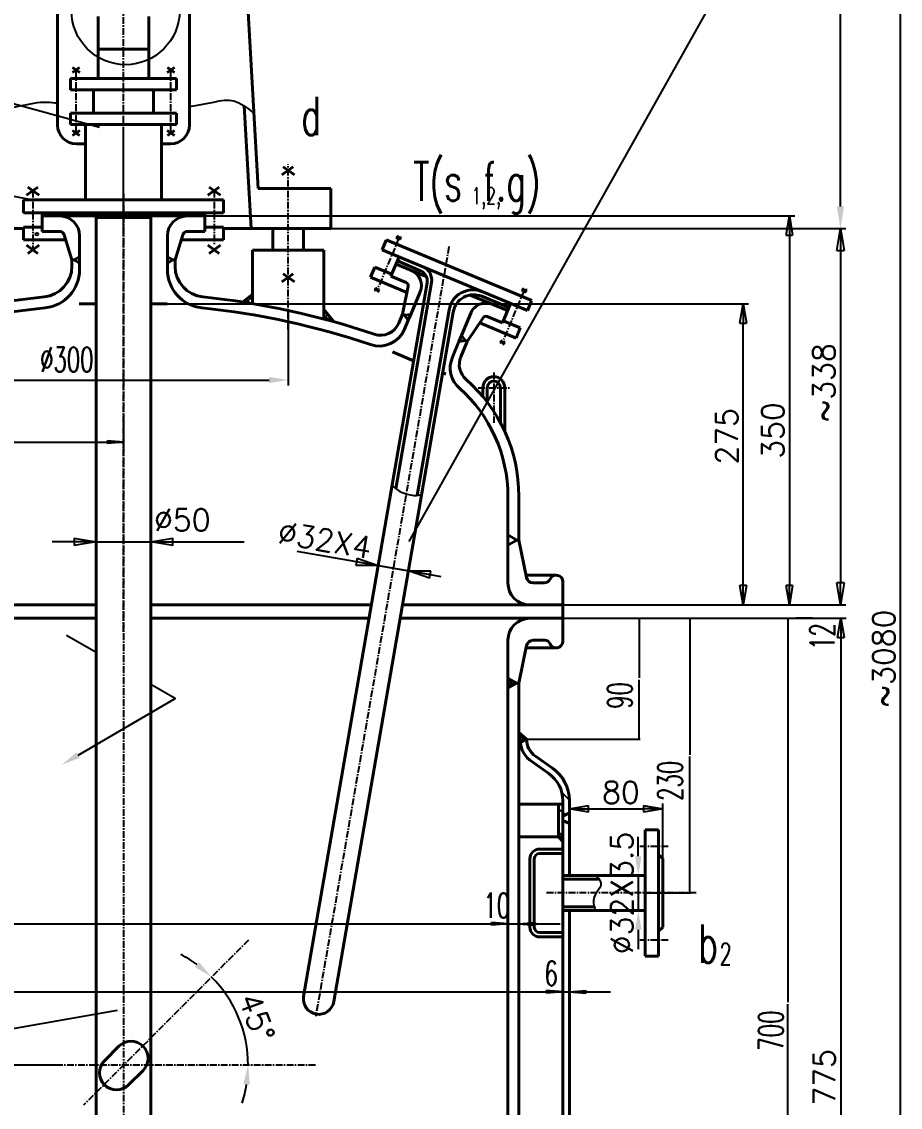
# Model space of a CAD drawing. Header units: inches. Extents: x 22 to 616, y 7 to 848.
# Drawn here: x 161.1 to 321.1, y 454.3 to 652 of the extents above; entities that cross this region are included whole.
import ezdxf

# ---------------------------------------------------------------- set-up
doc = ezdxf.new("R2010")
doc.units = ezdxf.units.IN
doc.header["$MEASUREMENT"] = 0
doc.linetypes.add('CENTER', pattern=[2, 1.25, -0.25, 0.25, -0.25])
doc.layers.get('DEFPOINTS').update_dxf_attribs({"lineweight": 25})
for name, color, linetype, lineweight in [('1', 1, 'Continuous', 40), ('2', 3, 'CENTER', 25), ('5', 7, 'Continuous', 25)]:
    doc.layers.add(name, color=color, linetype=linetype, lineweight=lineweight)
doc.styles.get("Standard").update_dxf_attribs({"font": 'txt', "bigfont": 'gbcbig.shx'})
doc.dimstyles.new('1', dxfattribs={"dimtxt": 0.18, "dimasz": 0.18, "dimexe": 0.18, "dimexo": 0.0625, "dimgap": 0.09, "dimtad": 0, "dimtih": 1, "dimtoh": 1, "dimdec": 4, "dimzin": 0, "dimdsep": 46, "dimtxsty": 'Standard', "dimcen": 0.09, "dimadec": 0, "dimazin": 0, "dimtfac": 1, "dimtdec": 4, "dimtofl": 0, "dimtmove": 0, "dimatfit": 3, "dimfxl": 1, "dimtolj": 1, "dimtzin": 0, "dimarcsym": 0})

# ---------------------------------------------------------------- blocks, each defined once
blk = doc.blocks.new('_CLOSED')
at = {"color": 0, "linetype": 'ByBlock'}
for p, q in [((-1, 0.167), (0, 0)), ((-1, 0.167), (-1, -0.167)), ((0, 0), (-1, -0.167)), ((0, 0), (-1, 0))]:
    blk.add_line(p, q, dxfattribs=at)
blk = doc.blocks.new('*D66')
at = {"color": 0, "lineweight": -2}
for p, q in [((300.64, 543.34), (311.3, 543.34)), ((310.3, 539.84), (310.3, 391.84)), ((192.48, 388.34), (311.3, 388.34))]:
    blk.add_line(p, q, dxfattribs=at)
at = {"layer": 'DEFPOINTS', "color": 0}
for p in [(300.64, 543.34), (192.48, 388.34), (310.3, 388.34)]:
    blk.add_point(p, dxfattribs=at)
at = {"color": 0, "lineweight": -2, "xscale": 3.5, "yscale": 3.5, "zscale": 3.5}
for p, rotation in [((310.3, 543.34), 90), ((310.3, 388.34), 270)]:
    blk.add_blockref('_CLOSED', p, dxfattribs=dict(at, rotation=rotation))
at = {"color": 0, "insert": (307.3, 459.78), "char_height": 4, "attachment_point": 5, "rotation": 90}
blk.add_mtext('\\A1;775', dxfattribs=at)
blk = doc.blocks.new('*D69')
at = {"color": 0, "lineweight": -2}
for p, q in [((198.27, 812.13), (311.23, 812.13)), ((310.23, 618.33), (310.23, 808.13)), ((310.23, 614.33), (311.23, 614.33))]:
    blk.add_line(p, q, dxfattribs=at)
at = {"color": 0}
for points in [[(309.57, 808.13), (310.9, 808.13), (310.23, 812.13)], [(309.57, 618.33), (310.9, 618.33), (310.23, 614.33)]]:
    blk.add_solid(points, dxfattribs=at)
at = {"layer": 'DEFPOINTS', "color": 0}
for p in [(198.27, 812.13), (310.23, 812.13), (310.23, 614.33)]:
    blk.add_point(p, dxfattribs=at)
at = {"color": 0, "insert": (307.23, 714.11), "char_height": 4, "attachment_point": 5, "rotation": 90}
blk.add_mtext('\\A1;953', dxfattribs=at)
blk = doc.blocks.new('*D70')
at = {"color": 0, "lineweight": -2}
for p, q in [((184.68, 600.59), (293.52, 600.59)), ((292.52, 549.29), (292.52, 597.09)), ((259.68, 545.79), (293.52, 545.79))]:
    blk.add_line(p, q, dxfattribs=at)
at = {"layer": 'DEFPOINTS', "color": 0}
for p in [(184.68, 600.59), (292.52, 600.59), (259.68, 545.79)]:
    blk.add_point(p, dxfattribs=at)
at = {"color": 0, "lineweight": -2, "xscale": 3.5, "yscale": 3.5, "zscale": 3.5}
for p, rotation in [((292.52, 600.59), 90), ((292.52, 545.79), 270)]:
    blk.add_blockref('_CLOSED', p, dxfattribs=dict(at, rotation=rotation))
at = {"color": 0, "insert": (289.52, 576.48), "char_height": 4, "attachment_point": 5, "rotation": 90}
blk.add_mtext('\\A1;275', dxfattribs=at)
blk = doc.blocks.new('*D71')
at = {"color": 0, "lineweight": -2}
for p, q in [((194.48, 616.59), (301.93, 616.59)), ((300.93, 613.09), (300.93, 549.29)), ((259.68, 545.79), (301.93, 545.79))]:
    blk.add_line(p, q, dxfattribs=at)
at = {"layer": 'DEFPOINTS', "color": 0}
for p in [(194.48, 616.59), (259.68, 545.79), (300.93, 545.79)]:
    blk.add_point(p, dxfattribs=at)
at = {"color": 0, "lineweight": -2, "xscale": 3.5, "yscale": 3.5, "zscale": 3.5}
for p, rotation in [((300.93, 616.59), 90), ((300.93, 545.79), 270)]:
    blk.add_blockref('_CLOSED', p, dxfattribs=dict(at, rotation=rotation))
at = {"color": 0, "insert": (297.93, 577.53), "char_height": 4, "attachment_point": 5, "rotation": 90}
blk.add_mtext('\\A1;350', dxfattribs=at)
blk = doc.blocks.new('*D72')
at = {"color": 0, "lineweight": -2}
for p, q in [((217.45, 614.33), (311.23, 614.33)), ((310.23, 610.33), (310.23, 549.79)), ((259.68, 545.79), (311.23, 545.79))]:
    blk.add_line(p, q, dxfattribs=at)
at = {"layer": 'DEFPOINTS', "color": 0}
for p in [(217.45, 614.33), (259.68, 545.79), (310.23, 545.79)]:
    blk.add_point(p, dxfattribs=at)
at = {"color": 0, "lineweight": -2, "xscale": 4, "yscale": 4, "zscale": 4}
for p, rotation in [((310.23, 614.33), 90), ((310.23, 545.79), 270)]:
    blk.add_blockref('_CLOSED', p, dxfattribs=dict(at, rotation=rotation))
at = {"color": 0, "insert": (307.23, 586.22), "char_height": 4, "attachment_point": 5, "rotation": 90}
blk.add_mtext('\\A1;~338', dxfattribs=at)
blk = doc.blocks.new('*D19')
for p, q in [((-507.062516, 270.017189), (-507.062516, 268.706754)), ((-507.062516, 269.706754), (-504.072878, 269.95589)), ((-507.062516, 269.706754), (-365.062516, 269.706754)), ((-507.062516, 269.706754), (-504.072878, 269.457617)), ((-504.072878, 269.95589), (-504.072878, 269.457617)), ((-367.062516, 269.706754), (-370.052153, 269.95589)), ((-370.052153, 269.457617), (-370.052153, 269.95589)), ((-367.062516, 269.706754), (-370.052153, 269.457617)), ((-367.062516, 266.912835), (-367.062516, 270.706754)), ((-365.062516, 270.63806), (-365.062516, 268.706754)), ((-365.062516, 269.706754), (-362.072878, 269.95589)), ((-365.062516, 269.706754), (-357.562516, 269.706754)), ((-365.062516, 269.706754), (-362.072878, 269.457617)), ((-362.072878, 269.95589), (-362.072878, 269.457617))]:
    blk.add_line(p, q)
blk = doc.blocks.new('*D20')
for p, q in [((-517.062516, 240.525822), (-517.062516, 238.904951)), ((-517.062516, 239.904951), (-514.072878, 240.154087)), ((-517.062516, 239.904951), (-355.862516, 239.904951)), ((-517.062516, 239.904951), (-514.072878, 239.655815)), ((-514.072878, 240.154087), (-514.072878, 239.655815)), ((-357.062516, 239.904951), (-360.052153, 240.154087)), ((-360.052153, 239.655815), (-360.052153, 240.154087)), ((-357.062516, 239.904951), (-360.052153, 239.655815)), ((-357.062516, 238.352774), (-357.062516, 240.904951)), ((-355.862516, 238.042338), (-355.862516, 240.904951)), ((-355.862516, 239.904951), (-352.872878, 240.154087)), ((-355.862516, 239.904951), (-348.362516, 239.904951)), ((-355.862516, 239.904951), (-352.872878, 239.655815)), ((-352.872878, 240.154087), (-352.872878, 239.655815))]:
    blk.add_line(p, q)
blk = doc.blocks.new('*D75')
at = {"color": 0, "lineweight": -2}
for p, q in [((149.68, 599.38), (149.68, 585.72)), ((209.68, 599.38), (209.68, 585.72)), ((153.18, 586.72), (206.18, 586.72))]:
    blk.add_line(p, q, dxfattribs=at)
at = {"color": 0}
for points in [[(153.18, 587.3), (153.18, 586.14), (149.68, 586.72)], [(206.18, 587.3), (206.18, 586.14), (209.68, 586.72)]]:
    blk.add_solid(points, dxfattribs=at)
at = {"layer": 'DEFPOINTS', "color": 0}
for p in [(149.68, 599.38), (209.68, 599.38), (209.68, 586.72)]:
    blk.add_point(p, dxfattribs=at)
blk = doc.blocks.new('*D12')
for p, q in [((-388.148112, 332.219569), (-388.145316, 332.216269)), ((-388.145316, 332.216269), (-388.125741, 332.19317)), ((-388.125741, 332.19317), (-388.072609, 332.130473)), ((-388.072609, 332.130473), (-387.969143, 332.008378)), ((-387.969143, 332.008378), (-387.798474, 331.814689)), ((-387.798474, 331.814689), (-387.543385, 331.567618)), ((-387.543385, 331.567618), (-387.186567, 331.292979)), ((-387.186567, 331.292979), (-386.710716, 331.016585)), ((-386.710716, 331.016585), (-386.112797, 330.762455)), ((-386.112797, 330.762455), (-385.446883, 330.547421)), ((-385.446883, 330.547421), (-384.781319, 330.386522)), ((-384.781319, 330.386522), (-384.18445, 330.294795)), ((-384.18445, 330.294795), (-383.710289, 330.28005)), ((-383.710289, 330.28005), (-383.355512, 330.321193)), ((-383.355512, 330.321193), (-383.102464, 330.389906)), ((-383.102464, 330.389906), (-382.933486, 330.457866)), ((-382.933486, 330.457866), (-382.831098, 330.502685)), ((-382.831098, 330.502685), (-382.756382, 330.535391)), ((-382.77852, 330.525701), (-382.759149, 330.53418))]:
    blk.add_line(p, q)
blk = doc.blocks.new('*D8')
at = {"layer": '5'}
for p, q in [((-414.716059, 366.02458), (-413.976596, 365.285117)), ((-414.701823, 365.402686), (-413.562516, 366.541993)), ((-414.085929, 366.525821), (-413.562516, 366.002408)), ((-415.34619, 365.52334), (-415.323211, 365.500361)), ((-413.729036, 365.244102), (-413.562516, 365.410622))]:
    blk.add_line(p, q, dxfattribs=at)
blk = doc.blocks.new('*D9')
at = {"layer": '5'}
for p, q in [((-400.562516, 363.702801), (-400.35581, 363.909507)), ((-400.562516, 362.57143), (-399.849387, 363.284559)), ((-400.562516, 363.184745), (-399.491561, 362.113791)), ((-399.803564, 362.199011), (-399.342964, 362.659611)), ((-398.916491, 361.954714), (-398.836541, 362.034664))]:
    blk.add_line(p, q, dxfattribs=at)
blk = doc.blocks.new('*D11')
for p, q in [((-424.733866, 401.171522), (-424.280753, 401.249375)), ((-424.280753, 401.249375), (-423.561735, 401.37352)), ((-423.561735, 401.37352), (-422.643353, 401.53554)), ((-422.643353, 401.53554), (-421.620159, 401.72281)), ((-421.620159, 401.72281), (-420.5867, 401.922704)), ((-420.5867, 401.922704), (-419.617361, 402.115234)), ((-419.617361, 402.115234), (-418.705874, 402.250952)), ((-418.705874, 402.250952), (-417.825805, 402.273046)), ((-417.825805, 402.273046), (-416.950723, 402.124703)), ((-416.950723, 402.124703), (-416.069122, 401.775414)), ((-416.069122, 401.775414), (-415.229204, 401.299875)), ((-415.229204, 401.299875), (-414.4941, 400.799087)), ((-425.064516, 401.11471), (-425.052269, 401.116814)), ((-425.052269, 401.116814), (-424.966545, 401.131543)), ((-424.966545, 401.131543), (-424.733866, 401.171522)), ((-414.4941, 400.799087), (-413.926939, 400.374048)), ((-413.926939, 400.374048), (-413.570701, 400.10156)), ((-413.570701, 400.10156), (-413.310744, 399.902717)), ((-413.387768, 399.961634), (-413.320372, 399.910082))]:
    blk.add_line(p, q)
blk = doc.blocks.new('*D10')
for p, q in [((-457.01507, 401.007257), (-455.582084, 401.276764)), ((-455.582084, 401.276764), (-454.320482, 401.518707)), ((-454.320482, 401.518707), (-453.387956, 401.7024)), ((-453.387956, 401.7024), (-452.71972, 401.826755)), ((-452.71972, 401.826755), (-452.195369, 401.898086)), ((-452.195369, 401.898086), (-451.694499, 401.922704)), ((-451.694499, 401.922704), (-451.128344, 401.908361)), ((-451.128344, 401.908361), (-450.53469, 401.868557)), ((-450.53469, 401.868557), (-449.982964, 401.818233)), ((-449.982964, 401.818233), (-449.54259, 401.772328)), ((-449.54259, 401.772328), (-449.263891, 401.742484)), ((-449.263891, 401.742484), (-449.060516, 401.720706)), ((-449.120775, 401.727158), (-449.068048, 401.721512)), ((-460.791412, 400.306715), (-460.771889, 400.310327)), ((-460.771889, 400.310327), (-460.635229, 400.335612)), ((-460.635229, 400.335612), (-460.264295, 400.404242)), ((-460.264295, 400.404242), (-459.541949, 400.537891)), ((-459.541949, 400.537891), (-458.406128, 400.748271)), ((-458.406128, 400.748271), (-457.01507, 401.007257))]:
    blk.add_line(p, q)
blk = doc.blocks.new('*D15')
for p, q in [((-350.992948, 261.117775), (-350.989055, 261.113186)), ((-350.989055, 261.113186), (-350.961805, 261.081061)), ((-350.961805, 261.081061), (-350.887841, 260.993867)), ((-350.887841, 260.993867), (-350.743805, 260.824067)), ((-350.743805, 260.824067), (-350.524289, 260.552211)), ((-350.524289, 260.552211), (-350.295685, 260.191186)), ((-350.148571, 259.285507), (-350.366115, 258.779684)), ((-350.295685, 260.191186), (-350.142332, 259.761961)), ((-350.142332, 259.761961), (-350.148571, 259.285507)), ((-351.368227, 257.127654), (-351.476494, 256.546508)), ((-351.087354, 257.698458), (-351.368227, 257.127654)), ((-350.71618, 258.249901), (-351.087354, 257.698458)), ((-350.366115, 258.779684), (-350.71618, 258.249901)), ((-351.476494, 256.546508), (-351.44628, 255.990931)), ((-351.44628, 255.990931), (-351.340814, 255.503553)), ((-351.340814, 255.503553), (-351.223328, 255.127005)), ((-351.223328, 255.127005), (-351.144379, 254.890419)), ((-351.144379, 254.890419), (-351.086768, 254.717775)), ((-351.103838, 254.768929), (-351.088902, 254.724169))]:
    blk.add_line(p, q)
blk = doc.blocks.new('*D62')
at = {"color": 0, "lineweight": -2}
for p, q in [((273.43, 500.03), (273.43, 503.53)), ((274.68, 496.53), (272.43, 496.53)), ((273.43, 496.53), (273.43, 490.13)), ((274.68, 490.13), (272.43, 490.13)), ((273.43, 486.63), (273.43, 483.13))]:
    blk.add_line(p, q, dxfattribs=at)
at = {"color": 0}
for points in [[(272.84, 500.03), (274.01, 500.03), (273.43, 496.53)], [(272.84, 486.63), (274.01, 486.63), (273.43, 490.13)]]:
    blk.add_solid(points, dxfattribs=at)
at = {"layer": 'DEFPOINTS', "color": 0}
for p in [(274.68, 496.53), (273.43, 490.13), (274.68, 490.13)]:
    blk.add_point(p, dxfattribs=at)
at = {"color": 0, "insert": (270.43, 493.33), "char_height": 4, "attachment_point": 5, "rotation": 90}
blk.add_mtext('\\A1;%%C32X3.5', dxfattribs=at)
blk = doc.blocks.new('*D4')
for p, q in [((-365.062516, 286.94121), (-364.96538, 287.038345)), ((-365.062516, 286.846986), (-363.975687, 285.760158)), ((-365.062516, 286.375524), (-364.66078, 286.77726)), ((-365.062516, 285.809839), (-364.35618, 286.516174)), ((-365.062516, 286.2813), (-364.348949, 285.567733)), ((-365.062516, 285.715615), (-364.72221, 285.375309)), ((-364.985065, 285.321604), (-364.051581, 286.255089)), ((-363.986294, 285.75469), (-363.746981, 285.994003))]:
    blk.add_line(p, q)
blk = doc.blocks.new('*D1')
at = {"layer": '5'}
for p, q in [((-355.863021, 274.819064), (-357.244591, 276.200634)), ((-356.583188, 272.145119), (-357.062516, 272.624446))]:
    blk.add_line(p, q, dxfattribs=at)
blk = doc.blocks.new('*D63')
at = {"color": 0, "lineweight": -2}
for p, q in [((260.88, 496.53), (260.88, 509.65)), ((264.38, 508.65), (274.38, 508.65)), ((277.88, 499.58), (277.88, 509.65))]:
    blk.add_line(p, q, dxfattribs=at)
at = {"layer": 'DEFPOINTS', "color": 0}
for p in [(277.88, 508.65), (277.88, 499.58), (260.88, 496.53)]:
    blk.add_point(p, dxfattribs=at)
at = {"color": 0, "lineweight": -2, "xscale": 3.5, "yscale": 3.5, "zscale": 3.5, "rotation": 180}
blk.add_blockref('_CLOSED', (260.88, 508.65), dxfattribs=at)
at = {"color": 0, "lineweight": -2, "xscale": 3.5, "yscale": 3.5, "zscale": 3.5}
blk.add_blockref('_CLOSED', (277.88, 508.65), dxfattribs=at)
at = {"color": 0, "insert": (270.26, 511.65), "char_height": 4, "attachment_point": 5}
blk.add_mtext('\\A1;80', dxfattribs=at)
blk = doc.blocks.new('*D2')
for p, q in [((-367.062516, 296.820604), (-366.920023, 296.963097)), ((-367.062516, 296.766582), (-366.067976, 295.772042)), ((-367.062516, 296.254918), (-366.561393, 296.756041)), ((-366.79242, 295.959329), (-366.202762, 296.548986)), ((-366.383698, 296.653449), (-365.709346, 295.979097)), ((-367.062516, 296.200896), (-366.8809, 296.01928)), ((-366.439789, 295.746274), (-365.844132, 296.341931)), ((-365.548302, 296.072076), (-365.485502, 296.134876))]:
    blk.add_line(p, q)
blk = doc.blocks.new('*D3')
for p, q in [((-367.062516, 295.689233), (-366.79242, 295.959329)), ((-367.062516, 295.635211), (-366.785236, 295.357931)), ((-366.886728, 295.299335), (-366.439789, 295.746274)), ((-366.8809, 296.01928), (-366.426606, 295.564987))]:
    blk.add_line(p, q)
blk = doc.blocks.new('*D76')
at = {"color": 0, "lineweight": -2}
for start, end in [(53.8468, 62.6936), (0, 45), (342.3064, 351.1532)]:
    blk.add_arc((179.68, 461.98), 22.69, start, end, dxfattribs=at)
at = {"color": 0}
for points in [[(193.44, 480.75), (192.68, 479.86), (195.72, 478.03)], [(201.51, 458.54), (202.68, 458.45), (202.37, 461.98)]]:
    blk.add_solid(points, dxfattribs=at)
at = {"layer": 'DEFPOINTS', "color": 0}
for p in [(202.46, 484.77), (199.33, 473.33), (167.61, 461.98), (214.64, 461.98), (172.39, 454.7)]:
    blk.add_point(p, dxfattribs=at)
at = {"color": 0, "insert": (203.97, 470.66), "char_height": 4, "attachment_point": 5, "rotation": 289.6493}
blk.add_mtext('\\A1;45°', dxfattribs=at)

msp = doc.modelspace()

# ---------------------------------------------------------------- linework, layer by layer
for p, q in [((321.13511, 808.62688), (321.13511, 321.89433)), ((59.47175, 664.71151), (175.33208, 632.72967)), ((285.96698, 654.04781), (231.65726, 557.29576)), ((59.47175, 639.20943), (163.17576, 619.55441)), ((174.6757, 616.33659), (174.6757, 616.33659)), ((179.6757, 579.4282), (179.6757, 573.89925)), ((127.10282, 575.39925), (179.6757, 575.39925)), ((176.68607, 575.64839), (176.68607, 575.15012)), ((179.6757, 575.39925), (176.68607, 575.64839)), ((179.6757, 575.39925), (176.68607, 575.15012)), ((174.6757, 545.78929), (174.6757, 558.27554)), ((184.6757, 545.78929), (184.6757, 558.27554)), ((170.6757, 557.27554), (166.6757, 557.27554)), ((174.6757, 557.27554), (184.6757, 557.27554)), ((188.6757, 557.27554), (201.6757, 557.27554)), ((221.60393, 553.72214), (235.57795, 551.3029)), ((259.7382, 543.33659), (273.75886, 543.33659)), ((270.25256, 543.33659), (282.98181, 543.33659)), ((273.57886, 543.15659), (273.57886, 532.51659)), ((279.47551, 543.33659), (292.77802, 543.33659)), ((282.80181, 543.15659), (282.80181, 518.51468)), ((288.69217, 543.33659), (300.8225, 543.33659)), ((300.6425, 543.15659), (300.6425, 473.46068)), ((305.13138, 543.33659), (302.1425, 543.33659)), ((273.57886, 521.51659), (273.57886, 532.15659)), ((253.1382, 521.33659), (273.75886, 521.33659)), ((282.80181, 493.51276), (282.80181, 518.15468)), ((274.5494, 493.33276), (282.98181, 493.33276)), ((300.6425, 403.40476), (300.6425, 473.10068)), ((59.47175, 451.23843), (178.5539, 471.99017)), ((167.60774, 461.98308), (139.68594, 461.98308))]:
    msp.add_line(p, q)
at = {"color": 0, "linetype": 'ByBlock'}
for p, q in [((222.10696, 553.63505), (211.28182, 555.50914)), ((226.04833, 552.95271), (226.21892, 553.93805)), ((226.04833, 552.95271), (231.56625, 551.99742)), ((231.56625, 551.99742), (231.73683, 552.98277)), ((235.50762, 551.31508), (237.482, 550.97327))]:
    msp.add_line(p, q, dxfattribs=at)
for points in [[(174.6757, 537.08942), (169.2876, 540.19944)], [(171.42895, 518.44083), (189.09464, 528.76681), (184.6757, 531.31742)]]:
    msp.add_lwpolyline(points)
for centre, radius in [((180.05236, 653.98485), 9.852), ((163.88417, 613.2877), 0.25)]:
    msp.add_circle(centre, radius)
for points in [[(273.54886, 543.15659), (273.60886, 543.15659), (273.57886, 543.33659)], [(282.77181, 543.15659), (282.83181, 543.15659), (282.80181, 543.33659)], [(300.6125, 543.15659), (300.6725, 543.15659), (300.6425, 543.33659)], [(273.54886, 521.51659), (273.60886, 521.51659), (273.57886, 521.33659)], [(171.72332, 517.93722), (168.40729, 516.67461), (171.13458, 518.94444)], [(282.77181, 493.51276), (282.83181, 493.51276), (282.80181, 493.33276)]]:
    msp.add_solid(points)
at = {"layer": '1'}
for p, q in [((199.08398, 712.02928), (204.20369, 621.60874)), ((167.6777, 704.78557), (167.6777, 633.14246)), ((191.6737, 704.78557), (191.6737, 633.14246)), ((175.03787, 652.91304), (175.03787, 641.58696)), ((184.31353, 652.91304), (184.31353, 641.58696)), ((175.03787, 646.95709), (184.31353, 646.95709)), ((171.67727, 643.64668), (170.36335, 642.70967)), ((170.39964, 643.64227), (171.70162, 642.71378)), ((188.95176, 643.64227), (187.64979, 642.71378)), ((187.67414, 643.64668), (188.98806, 642.70967)), ((170.04781, 641.58696), (189.3036, 641.58696)), ((170.04781, 641.58696), (170.04781, 639.53016)), ((189.3036, 641.58696), (189.3036, 639.53016)), ((170.04781, 639.53016), (189.3036, 639.53016)), ((174.24174, 639.53016), (174.24174, 635.29571)), ((185.10966, 639.53016), (185.10966, 635.29571)), ((202.89901, 614.33128), (201.63654, 636.62799)), ((170.04781, 635.29571), (189.3036, 635.29571)), ((170.04781, 635.29571), (170.04781, 633.23891)), ((189.3036, 635.29571), (189.3036, 633.23891)), ((170.04781, 633.23891), (189.3036, 633.23891)), ((172.72722, 633.23891), (172.72722, 619.55441)), ((186.62419, 633.23891), (186.62419, 619.55441)), ((171.67727, 631.22007), (170.36335, 632.15708)), ((170.39964, 631.22448), (171.70162, 632.15297)), ((188.95176, 631.22448), (187.64979, 632.15297)), ((187.67414, 631.22007), (188.98806, 632.15708)), ((171.1057, 629.71446), (172.72722, 629.71446)), ((188.2457, 629.71446), (186.62419, 629.71446)), ((210.57286, 625.52637), (208.51916, 624.06179)), ((208.77855, 625.52637), (210.83224, 624.06179)), ((164.07291, 621.82522), (162.01922, 620.36065)), ((162.27861, 621.82522), (164.3323, 620.36065)), ((197.0728, 621.82522), (195.01911, 620.36065)), ((195.27849, 621.82522), (197.33219, 620.36065)), ((204.20369, 621.60874), (217.44779, 621.60874)), ((217.44779, 621.60874), (217.44779, 614.33128)), ((217.44779, 621.60874), (217.44779, 614.33128)), ((161.43946, 619.55441), (197.91194, 619.55441)), ((161.43946, 619.55441), (161.43946, 617.18929)), ((197.91194, 619.55441), (197.91194, 617.18929)), ((161.43946, 617.18929), (197.91194, 617.18929)), ((164.8757, 613.78929), (164.8757, 617.18929)), ((194.4757, 613.78929), (194.4757, 617.18929)), ((194.4757, 616.58929), (164.8757, 616.58929)), ((174.6757, 515.43214), (174.6757, 616.33659)), ((184.6757, 616.33659), (174.6757, 616.33659)), ((184.6757, 515.43214), (184.6757, 616.33659)), ((141.90362, 614.33128), (161.43946, 614.33128)), ((161.43946, 612.2622), (161.43946, 614.55796)), ((161.43946, 614.55796), (164.8757, 614.55796)), ((164.8757, 613.78929), (168.0757, 613.78929)), ((170.2757, 608.58929), (168.86355, 613.12821)), ((171.6757, 612.98929), (171.6757, 609.16664)), ((187.6757, 612.98929), (187.6757, 609.16664)), ((190.48786, 613.12821), (189.0757, 608.58929)), ((194.4757, 613.78929), (191.2757, 613.78929)), ((197.91194, 614.55796), (194.4757, 614.55796)), ((197.91194, 612.2622), (197.91194, 614.55796)), ((217.44779, 614.33128), (197.91194, 614.33128)), ((206.8757, 614.33128), (206.8757, 610.35823)), ((212.4757, 614.33128), (212.4757, 610.35823)), ((229.43835, 612.99902), (230.15028, 612.27759)), ((161.43946, 612.2622), (169.13299, 612.2622)), ((164.07291, 609.78047), (162.01922, 611.24504)), ((162.27861, 609.78047), (164.3323, 611.24504)), ((197.91194, 612.2622), (190.21842, 612.2622)), ((197.0728, 609.78047), (195.01911, 611.24504)), ((195.27849, 609.78047), (197.33219, 611.24504)), ((227.49761, 612.18454), (226.76078, 610.42224)), ((227.53221, 612.26747), (254.01363, 601.19652)), ((230.31574, 612.59504), (229.29451, 612.59504)), ((171.6757, 609.16664), (170.6757, 608.58929)), ((171.6757, 609.16664), (171.6757, 608.01194)), ((187.6757, 609.16664), (188.6757, 608.58929)), ((187.6757, 609.16664), (187.6757, 608.01194)), ((203.1757, 610.35823), (216.1757, 610.35823)), ((203.1757, 610.35823), (203.1757, 600.63125)), ((216.1757, 610.35823), (216.1757, 597.81812)), ((226.76078, 610.42224), (253.24214, 599.35131)), ((228.38697, 605.62407), (229.85266, 609.12963)), ((170.2757, 608.58929), (170.2757, 607.42512)), ((170.6757, 608.58929), (170.2757, 608.58929)), ((171.6757, 608.01194), (170.6757, 608.58929)), ((171.6757, 608.01194), (171.6757, 606.82198)), ((187.6757, 608.01194), (188.6757, 608.58929)), ((187.6757, 608.01194), (187.6757, 606.82198)), ((189.0757, 608.58929), (188.6757, 608.58929)), ((189.0757, 608.58929), (189.0757, 607.42512)), ((225.44943, 607.28582), (224.67794, 605.44061)), ((225.44943, 607.28582), (228.54127, 605.99311)), ((229.31262, 607.83798), (234.62405, 605.61746)), ((229.54406, 608.39155), (233.76298, 606.62776)), ((210.57286, 606.08367), (208.51916, 604.61909)), ((208.77855, 606.08367), (210.83224, 604.61909)), ((224.67794, 605.44061), (231.28415, 602.67852)), ((228.38697, 605.62407), (231.15479, 604.46683)), ((234.96224, 604.44136), (212.46796, 474.50963)), ((225.30876, 603.12124), (226.32232, 603.1213)), ((226.21261, 602.78055), (225.49525, 603.50739)), ((235.77772, 604.46202), (229.27805, 566.91856)), ((230.47078, 598.68305), (231.50868, 603.78146)), ((253.19521, 603.06665), (252.18165, 603.06662)), ((252.29137, 603.40737), (253.00871, 602.68051)), ((203.1757, 602.35716), (201.37159, 600.92207)), ((233.69116, 602.75603), (231.98514, 598.67567)), ((249.61022, 599.35227), (242.8088, 602.1957)), ((249.84167, 599.90583), (244.93103, 601.9588)), ((253.9786, 601.11273), (253.24214, 599.35131)), ((171.58515, 600.58929), (174.6757, 600.58929)), ((184.6757, 600.58929), (187.60263, 600.58929)), ((216.1757, 599.57958), (218.00887, 597.31737)), ((239.72101, 599.10108), (217.98588, 473.55434)), ((238.97553, 599.4847), (233.12774, 565.70661)), ((242.91721, 598.89858), (241.2112, 594.81822)), ((248.68429, 597.13768), (250.15026, 600.64392)), ((229.79833, 597.07388), (230.47103, 598.68295)), ((230.83983, 598.52875), (230.47078, 598.68305)), ((231.98514, 598.67567), (230.83983, 598.52875)), ((231.53972, 597.61034), (230.83983, 598.52875)), ((230.85802, 595.97899), (231.53992, 597.61008)), ((231.98514, 598.67567), (231.53972, 597.61034)), ((245.18006, 598.06541), (242.28013, 593.74551)), ((251.15893, 594.3688), (244.55272, 597.13088)), ((248.68429, 597.13768), (245.91647, 598.29491)), ((251.93042, 596.21401), (248.83859, 597.50672)), ((251.93042, 596.21401), (251.15893, 594.3688)), ((239.56575, 590.88172), (240.7661, 593.75293)), ((241.2112, 594.81822), (240.76578, 593.75289)), ((240.76578, 593.75289), (241.91109, 593.89981)), ((241.1018, 590.92628), (242.28038, 593.74541)), ((241.2112, 594.81822), (241.91109, 593.89981)), ((242.28013, 593.74551), (241.91109, 593.89981)), ((248.18798, 593.59299), (249.20921, 593.59296)), ((249.06536, 593.18898), (248.35346, 593.91043)), ((232.50459, 590.24545), (228.68898, 591.84063)), ((238.37105, 587.79289), (237.80432, 588.02982)), ((245.11014, 585.31949), (245.11014, 583.69586)), ((245.91014, 585.31949), (245.91014, 582.69229)), ((248.31014, 585.31949), (248.31014, 578.96193)), ((249.11014, 585.31949), (249.11014, 577.35247)), ((249.6757, 557.58929), (249.6757, 565.58929)), ((251.6757, 557.58929), (251.6757, 565.58929)), ((249.6757, 558.51305), (251.2757, 557.58929)), ((249.6757, 558.51305), (249.6757, 556.66553)), ((249.6757, 556.66553), (251.2757, 557.58929)), ((251.2757, 557.58929), (251.6757, 557.58929)), ((251.6757, 557.58929), (253.07901, 550.74816)), ((249.6757, 549.78929), (249.6757, 556.66553)), ((258.4757, 551.18929), (252.98852, 551.18929)), ((254.25454, 549.78929), (256.29396, 549.78929)), ((259.6757, 549.98929), (259.6757, 543.33659)), ((105.6757, 545.78929), (174.6757, 545.78929)), ((184.6757, 545.78929), (224.80817, 545.78929)), ((230.49147, 545.78929), (253.6757, 545.78929)), ((259.6757, 545.78929), (253.6757, 545.78929)), ((105.6757, 543.33659), (174.6757, 543.33659)), ((184.6757, 543.33659), (224.38355, 543.33659)), ((230.06685, 543.33659), (253.6757, 543.33659)), ((259.6757, 543.33659), (253.6757, 543.33659)), ((259.6757, 543.33659), (259.6757, 539.13659)), ((249.6757, 539.33659), (249.6757, 532.46035)), ((251.6757, 531.53659), (253.07901, 538.37773)), ((258.4757, 537.93659), (252.98852, 537.93659)), ((256.42631, 539.33659), (254.25454, 539.33659)), ((249.6757, 532.46035), (251.2757, 531.53659)), ((249.6757, 532.46035), (249.6757, 530.61283)), ((251.2757, 531.53659), (249.6757, 530.61283)), ((249.6757, 530.61283), (249.6757, 447.26035)), ((251.2757, 531.53659), (251.6757, 531.53659)), ((251.6757, 531.53659), (251.6757, 446.33659)), ((251.6757, 522.53659), (253.0757, 521.33659)), ((251.91183, 520.73659), (251.6757, 520.73659)), ((251.91183, 520.73659), (253.0757, 521.33659)), ((257.80545, 516.04663), (254.69611, 518.22382)), ((257.11716, 515.06365), (254.00782, 517.24083)), ((174.6757, 515.43214), (174.6757, 433.92766)), ((184.6757, 515.43214), (184.6757, 435.62171)), ((259.6757, 507.33659), (259.6757, 510.14874)), ((260.8757, 510.14874), (260.8757, 505.9732)), ((259.6757, 509.53276), (251.6757, 509.53276)), ((258.8757, 503.53276), (258.8757, 509.53276)), ((259.6757, 507.33659), (260.8757, 507.89616)), ((259.6757, 438.79464), (259.6757, 507.33659)), ((259.6757, 503.53276), (259.6757, 506.53276)), ((259.6757, 506.53276), (260.8757, 505.9732)), ((260.8757, 496.53276), (260.8757, 505.9732)), ((274.6757, 481.83276), (274.6757, 504.83276)), ((274.6757, 504.83276), (277.0757, 504.83276)), ((277.0757, 504.83276), (277.0757, 481.83276)), ((259.6757, 503.53276), (251.6757, 503.53276)), ((258.8757, 503.53276), (259.6757, 502.73276)), ((255.4757, 501.33276), (259.6757, 501.33276)), ((255.4757, 500.53276), (259.6757, 500.53276)), ((259.6757, 500.53276), (259.6757, 501.33276)), ((277.0757, 500.27955), (277.8757, 499.58461)), ((253.6757, 487.13276), (253.6757, 499.53276)), ((254.4757, 487.13276), (254.4757, 499.53276)), ((277.8757, 499.58461), (277.8757, 487.08092)), ((274.6757, 496.53276), (259.6757, 496.53276)), ((259.6757, 495.82633), (266.30313, 495.82633)), ((259.6757, 490.8392), (265.42216, 490.8392)), ((274.6757, 490.13276), (259.6757, 490.13276)), ((260.8757, 438.33276), (260.8757, 490.13276)), ((277.0757, 486.38598), (277.8757, 487.08092)), ((259.6757, 486.13276), (255.4757, 486.13276)), ((259.6757, 485.33276), (255.4757, 485.33276)), ((259.6757, 485.33276), (259.6757, 486.13276)), ((274.6757, 481.83276), (277.0757, 481.83276)), ((178.84748, 465.4286), (176.20659, 462.78771)), ((183.23996, 461.03612), (180.59907, 458.39523))]:
    msp.add_line(p, q, dxfattribs=at)
for centre, radius, start, end in [((171.1057, 633.14246), 3.428, 180, 270), ((188.2457, 633.14246), 3.428, 270, 0), ((168.0757, 612.98929), 3.6, 0, 90), ((191.2757, 612.98929), 3.6, 90, 180), ((168.0757, 612.98929), 0.8, 10, 90), ((191.2757, 612.98929), 0.8, 90, 170), ((164.6757, 607.42512), 5.6, 275.832811, 0), ((164.6757, 606.82198), 7, 275.856702, 0), ((194.6757, 606.82198), 7, 180, 264.143298), ((194.6757, 607.42512), 5.6, 180, 264.167189), ((233.21583, 604.90554), 2.6, 350.178091, 67.311909), ((230.92334, 603.91327), 3, 337.31, 67.31), ((232.99155, 604.78253), 2, 350.178091, 67.311909), ((230.92334, 603.91327), 0.6, 347.31, 67.31), ((243.31103, 598.73412), 4.4, 67.311909, 170.178091), ((179.6757, 460.58929), 142, 95.832793, 105.528175), ((179.6757, 460.58929), 142, 71.250159, 84.167189), ((243.46531, 598.45285), 3.8, 67.311909, 170.178091), ((179.6757, 460.58929), 140, 95.856683, 105.803767), ((179.6757, 460.58929), 140, 71.266481, 84.143317), ((245.68503, 597.74135), 3, 67.31, 157.31), ((226.47691, 598.46245), 3.6, 251.250159, 337.311909), ((245.68503, 597.74135), 0.6, 67.31, 147.31), ((226.24493, 597.90756), 5, 251.266481, 337.311909), ((244.17884, 588.95315), 5, 157.311909, 229.473106), ((244.42322, 589.53771), 3.6, 157.311909, 228.756325), ((247.11014, 585.31949), 2, 0, 180), ((223.4257, 565.58929), 26.25, 0, 48.386654), ((223.4257, 565.58929), 28.25, 0, 48.756325), ((247.11014, 585.31949), 1.2, 0, 180), ((253.6757, 549.78929), 4, 180, 270), ((254.25454, 550.98929), 1.2, 191.592175, 270), ((256.29396, 550.98929), 1.2, 270, 335.375682), ((258.4757, 549.98929), 1.2, 0, 155.375682), ((253.6757, 539.33659), 4, 90, 180), ((254.25454, 538.13659), 1.2, 90, 168.407825), ((256.42631, 538.33659), 1, 21.323686, 90), ((258.4757, 539.13659), 1.2, 201.323686, 0), ((256.8757, 521.33659), 5, 186.892103, 235), ((256.8757, 521.33659), 3.8, 180, 235), ((253.6757, 510.14874), 7.2, 0, 55), ((253.6757, 510.14874), 6, 0, 55), ((255.4757, 499.53276), 1.8, 90, 180), ((255.4757, 499.53276), 1, 90, 180), ((255.4757, 487.13276), 1.8, 180, 270), ((255.4757, 487.13276), 1, 180, 270), ((215.22692, 474.03198), 2.8, 170.1780909, 350.1780909), ((181.04372, 463.23236), 3.10596, 315, 135), ((178.40283, 460.59147), 3.10596, 135, 315)]:
    msp.add_arc(centre, radius, start, end, dxfattribs=at)
at = {"layer": '2'}
for p, q in [((179.6757, 613.55091), (179.6757, 664.76031)), ((171.03537, 631.67784), (171.03537, 643.18891)), ((188.31604, 631.67784), (188.31604, 643.18891)), ((179.6757, 540.8618), (179.6757, 632.58042)), ((209.6757, 595.92863), (209.6757, 625.97541)), ((163.17576, 621.18543), (163.17576, 610.42027)), ((179.6757, 620.60629), (179.6757, 345.14796)), ((196.17565, 621.18543), (196.17565, 611.34866)), ((238.94238, 611.01753), (214.68316, 470.89107)), ((229.83701, 612.59504), (225.87599, 603.12127)), ((252.62776, 603.06664), (248.66679, 593.59297)), ((247.11014, 588.08236), (247.11014, 578.92061)), ((244.24555, 585.31949), (250.09866, 585.31949)), ((273.6757, 501.83276), (278.8757, 501.83276)), ((283.95982, 493.33276), (256.51366, 493.33276)), ((202.46219, 484.76957), (172.39056, 454.69795)), ((273.6757, 484.83276), (278.8757, 484.83276)), ((214.64363, 461.98308), (167.60774, 461.98308))]:
    msp.add_line(p, q, dxfattribs=at)
at = {"layer": '5'}
for p, q in [((258.8757, 508.7306), (259.6757, 507.9306)), ((258.8757, 504.48796), (259.6757, 503.68796))]:
    msp.add_line(p, q, dxfattribs=at)
at = {"layer": 'DEFPOINTS', "color": 0, "linetype": 'ByBlock'}
for p in [(226.04833, 552.95271), (231.56625, 551.99742), (231.56625, 551.99742)]:
    msp.add_point(p, dxfattribs=at)

# ---------------------------------------------------------------- block references
for name, p in [('*D10', (616.73822, 235.41499)), ('*D11', (616.73822, 235.41499)), ('*D12', (616.73822, 235.41499)), ('*D2', (616.73822, 235.41499)), ('*D3', (616.73822, 235.41499)), ('*D4', (616.73822, 235.41499)), ('*D15', (616.73822, 235.41499)), ('*D19', (616.73822, 217.99411)), ('*D20', (616.73822, 235.41499))]:
    msp.add_blockref(name, p)
at = {"xscale": 4, "yscale": 4, "zscale": 4}
msp.add_blockref('_CLOSED', (174.6757, 557.27554), dxfattribs=at)
at = {"xscale": 4, "yscale": 4, "zscale": 4, "rotation": 180}
msp.add_blockref('_CLOSED', (184.6757, 557.27554), dxfattribs=at)
at = {"color": 0, "linetype": 'ByBlock', "yscale": 4, "zscale": 4}
for p, xscale, rotation in [((226.04833, 552.95271), 4.000000000000049, 350.1780909508697), ((231.56625, 551.99742), 4.000000000000048, 170.1780909508698)]:
    msp.add_blockref('_CLOSED', p, dxfattribs=dict(at, xscale=xscale, rotation=rotation))
at = {"layer": '5'}
for name in ['*D8', '*D9', '*D1']:
    msp.add_blockref(name, (616.73822, 235.41499), dxfattribs=at)

# ---------------------------------------------------------------- texts
at = {"width": 0.63}
for s, p in [('%%C300', (164.4731, 588.19787)), ('10', (245.25059, 488.8069)), ('6', (256.36503, 476.43506))]:
    msp.add_text(s, height=4.5, dxfattribs=at).set_placement(p)
for s, p in [('12', (309.16402, 537.58974)), ('90', (272.29275, 526.86784)), ('230', (281.45638, 510.13155)), ('700', (299.81366, 464.62222))]:
    msp.add_text(s, height=4.5, rotation=90, dxfattribs=at).set_placement(p)
at = {"insert": (190.37839, 561.2462), "char_height": 4, "attachment_point": 5}
msp.add_mtext('\\A1;∅50', dxfattribs=at)
at = {"color": 0, "linetype": 'ByBlock', "insert": (216.34625, 557.58907), "char_height": 4, "attachment_point": 5, "rotation": 350}
msp.add_mtext('∅32X4', dxfattribs=at)
at = {"insert": (318.13511, 536.01128), "char_height": 4, "attachment_point": 5, "rotation": 90}
msp.add_mtext('~3080', dxfattribs=at)
at = {"layer": '1'}
for s, height, width, p in [('d', 7, 0.63, (212.05834, 631.26973)), ('T(s f.g)', 7, 0.63, (232.40736, 619.36884)), ('1,2,', 3, 0.7, (243.02958, 618.75862)), ('b', 7, 0.63, (284.34888, 480.61783)), ('2', 4, 0.63, (288.24207, 480.22374))]:
    msp.add_text(s, height=height, dxfattribs=dict(at, width=width)).set_placement(p)

# ---------------------------------------------------------------- dimensions: what is measured, and where the dimension line sits
for base, p1, p2, text, override, picture, middle in [((310.23287, 812.12688), (310.23287, 614.33128), (198.27173, 812.12688), '953', {"dimtxt": 4, "dimasz": 4, "dimexe": 1, "dimexo": 0, "dimgap": 1, "dimtad": 1, "dimtih": 0, "dimtoh": 0, "dimcen": 0, "dimtofl": 1, "dimatfit": 0}, '*D69', (310.23287, 714.11307)), ((300.93126, 545.78929), (194.4757, 616.58929), (259.6757, 545.78929), '350', {"dimtxt": 4, "dimasz": 3.5, "dimexe": 1, "dimexo": 0, "dimgap": 1, "dimtad": 1, "dimtih": 0, "dimtoh": 0, "dimblk1": 'CLOSED', "dimblk2": 'CLOSED', "dimsah": 1, "dimcen": 0, "dimtofl": 1, "dimatfit": 0}, '*D71', (300.93126, 577.52583)), ((310.23287, 545.78929), (217.44779, 614.33128), (259.6757, 545.78929), '~338', {"dimtxt": 4, "dimasz": 4, "dimexe": 1, "dimexo": 0, "dimgap": 1, "dimtad": 1, "dimtih": 0, "dimtoh": 0, "dimblk1": 'CLOSED', "dimblk2": 'CLOSED', "dimsah": 1, "dimcen": 0, "dimtofl": 1, "dimatfit": 0}, '*D72', (310.23287, 586.21786)), ((292.51691, 600.58929), (259.6757, 545.78929), (184.6757, 600.58929), '275', {"dimtxt": 4, "dimasz": 3.5, "dimexe": 1, "dimexo": 0, "dimgap": 1, "dimtad": 1, "dimtih": 0, "dimtoh": 0, "dimblk1": 'CLOSED', "dimblk2": 'CLOSED', "dimsah": 1, "dimcen": 0, "dimtofl": 1, "dimatfit": 0}, '*D70', (292.51691, 576.47509)), ((310.30262, 388.33659), (300.6425, 543.33659), (192.4757, 388.33659), '775', {"dimtxt": 4, "dimasz": 3.5, "dimexe": 1, "dimexo": 0, "dimgap": 1, "dimtad": 1, "dimtih": 0, "dimtoh": 0, "dimblk1": 'CLOSED', "dimblk2": 'CLOSED', "dimsah": 1, "dimcen": 0, "dimtofl": 1, "dimatfit": 0}, '*D66', (310.30262, 459.78085)), ((273.42624, 490.13276), (274.6757, 496.53276), (274.6757, 490.13276), '%%C32X3.5', {"dimtxt": 4, "dimasz": 3.5, "dimexe": 1, "dimexo": 0, "dimgap": 1, "dimtad": 1, "dimtih": 0, "dimtoh": 0, "dimcen": 0, "dimtofl": 1, "dimatfit": 0}, '*D62', (273.42624, 493.33276))]:
    dim = msp.add_linear_dim(base=base, p1=p1, p2=p2, angle=90, text=text, dimstyle='1', override=override)
    dim.commit()
    dim.dimension.update_dxf_attribs({"geometry": picture, "text_midpoint": middle, "dimtype": 160})
for base, p1, p2, text, override, picture, middle in [((209.6757, 586.72111), (149.6757, 599.3841), (209.6757, 599.3841), ' ', {"dimtxt": 4, "dimasz": 3.5, "dimexe": 1, "dimexo": 0, "dimgap": 1, "dimtad": 1, "dimtih": 0, "dimtoh": 0, "dimcen": 0, "dimtofl": 1, "dimatfit": 0}, '*D75', (179.6757, 586.72111)), ((277.8757, 508.64945), (260.8757, 496.53276), (277.8757, 499.58461), '80', {"dimtxt": 4, "dimasz": 3.5, "dimexe": 1, "dimexo": 0, "dimgap": 1, "dimtad": 1, "dimtih": 0, "dimtoh": 0, "dimblk1": 'CLOSED', "dimblk2": 'CLOSED', "dimsah": 1, "dimcen": 0, "dimtofl": 1, "dimatfit": 0}, '*D63', (270.26128, 508.64945))]:
    dim = msp.add_linear_dim(base=base, p1=p1, p2=p2, text=text, dimstyle='1', override=override)
    dim.commit()
    dim.dimension.update_dxf_attribs({"geometry": picture, "text_midpoint": middle, "dimtype": 160})
dim = msp.add_angular_dim_2l(base=(199.32593, 473.32815), line1=((214.64363, 461.98308), (167.60774, 461.98308)), line2=((202.46219, 484.76957), (172.39056, 454.69795)), dimstyle='1', override={"dimtxt": 4, "dimasz": 3.5, "dimexe": 1, "dimexo": 0, "dimgap": 1, "dimtad": 1, "dimtih": 0, "dimtoh": 0, "dimcen": 0, "dimtofl": 1, "dimatfit": 0})
dim.commit()
dim.dimension.update_dxf_attribs({"geometry": '*D76', "text_midpoint": (201.04455, 469.6129), "dimtype": 162})

doc.saveas('drawing.dxf')
